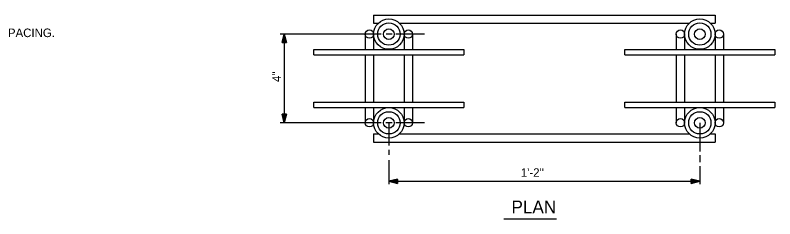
# Model space of a CAD drawing. Extents: x 0 to 331, y 0 to 241.
# Drawn here: x 136.3 to 247.4, y 72.5 to 102.3 of the extents above; entities that cross this region are included whole.
import ezdxf

# ---------------------------------------------------------------- set-up
doc = ezdxf.new("R2010")
doc.units = 0
for name, color, linetype in [('Arrowhead Terminators', 7, 'Continuous'), ('Dimension Lines', 7, 'Continuous'), ('Mis Center Lines', 7, 'Continuous'), ('Miscellaneous Lines', 7, 'Continuous'), ('Text', 7, 'Continuous')]:
    doc.layers.add(name, color=color, linetype=linetype)

msp = doc.modelspace()

# ---------------------------------------------------------------- linework, layer by layer
at = {"layer": 'Arrowhead Terminators'}
for points in [[(175.64, 98.3), (175.57, 98.3), (175.64, 99.55), (175.51, 98.3), (175.45, 98.3), (175.64, 99.55), (175.39, 98.3), (175.32, 98.3), (175.64, 99.55), (175.95, 98.3), (175.89, 98.3), (175.64, 99.55), (175.82, 98.3), (175.76, 98.3), (175.64, 99.55), (175.7, 98.3), (175.32, 98.3), (175.95, 98.3), (175.64, 99.55), (175.32, 98.3)], [(175.64, 87.8), (175.7, 87.8), (175.64, 86.55), (175.76, 87.8), (175.82, 87.8), (175.64, 86.55), (175.89, 87.8), (175.95, 87.8), (175.64, 86.55), (175.32, 87.8), (175.39, 87.8), (175.64, 86.55), (175.45, 87.8), (175.51, 87.8), (175.64, 86.55), (175.57, 87.8), (175.95, 87.8), (175.32, 87.8), (175.64, 86.55), (175.95, 87.8)], [(192.19, 77.98), (192.19, 77.92), (190.94, 77.98), (192.19, 77.86), (192.19, 77.79), (190.94, 77.98), (192.19, 77.73), (192.19, 77.67), (190.94, 77.98), (192.19, 78.29), (192.19, 78.23), (190.94, 77.98), (192.19, 78.17), (192.19, 78.11), (190.94, 77.98), (192.19, 78.04), (192.19, 77.67), (192.19, 78.29), (190.94, 77.98), (192.19, 77.67)], [(235.18, 77.98), (235.18, 78.04), (236.43, 77.98), (235.18, 78.11), (235.18, 78.17), (236.43, 77.98), (235.18, 78.23), (235.18, 78.29), (236.43, 77.98), (235.18, 77.67), (235.18, 77.73), (236.43, 77.98), (235.18, 77.79), (235.18, 77.86), (236.43, 77.98), (235.18, 77.92), (235.18, 78.29), (235.18, 77.67), (236.43, 77.98), (235.18, 78.29)]]:
    msp.add_lwpolyline(points, dxfattribs=at)
at = {"layer": 'Dimension Lines'}
for p, q in [((175.64, 99.55), (175.64, 86.55)), ((190.94, 77.98), (236.43, 77.98)), ((207.75, 72.48), (215.44, 72.48))]:
    msp.add_line(p, q, dxfattribs=at)
at = {"layer": 'Mis Center Lines'}
for p, q in [((189.83, 99.55), (175.02, 99.55)), ((191.43, 99.55), (190.55, 99.55)), ((196.15, 99.55), (191.95, 99.55)), ((189.83, 86.55), (175.02, 86.55)), ((191.43, 86.55), (190.51, 86.55)), ((190.94, 86.55), (190.94, 83.25)), ((196.15, 86.55), (191.95, 86.55)), ((236.43, 86.55), (236.43, 82.34)), ((190.94, 82.6), (190.94, 81.84)), ((236.43, 81.82), (236.43, 80.81)), ((190.94, 81.08), (190.94, 77.55)), ((236.43, 80.21), (236.43, 77.55))]:
    msp.add_line(p, q, dxfattribs=at)
at = {"layer": 'Miscellaneous Lines'}
for p, q in [((188.71, 102.32), (238.66, 102.32)), ((188.71, 102.32), (188.71, 101.17)), ((238.66, 102.32), (238.66, 101.17)), ((188.71, 101.17), (189.41, 101.17)), ((192.47, 101.17), (234.9, 101.17)), ((237.96, 101.17), (238.66, 101.17)), ((187.49, 99.55), (187.49, 97.31)), ((188.71, 99.55), (188.71, 97.31)), ((193.18, 99.55), (193.18, 97.31)), ((194.4, 99.55), (194.4, 97.31)), ((232.98, 99.55), (232.98, 97.31)), ((234.2, 99.55), (234.2, 97.31)), ((238.66, 99.55), (238.66, 97.31)), ((239.88, 99.55), (239.88, 97.31)), ((179.97, 97.31), (201.91, 97.31)), ((179.97, 96.5), (179.97, 97.31)), ((201.91, 97.31), (201.91, 96.5)), ((225.46, 97.31), (247.4, 97.31)), ((225.46, 96.5), (225.46, 97.31)), ((247.4, 97.31), (247.4, 96.5)), ((179.97, 96.5), (201.91, 96.5)), ((187.49, 96.5), (187.49, 89.6)), ((188.71, 96.5), (188.71, 89.6)), ((193.18, 96.5), (193.18, 89.6)), ((194.4, 96.5), (194.4, 89.6)), ((225.46, 96.5), (247.4, 96.5)), ((232.98, 96.5), (232.98, 89.6)), ((234.2, 96.5), (234.2, 89.6)), ((238.66, 96.5), (238.66, 89.6)), ((239.88, 96.5), (239.88, 89.6)), ((179.97, 89.6), (201.91, 89.6)), ((179.97, 88.79), (179.97, 89.6)), ((201.91, 89.6), (201.91, 88.79)), ((225.46, 89.6), (247.4, 89.6)), ((225.46, 88.79), (225.46, 89.6)), ((247.4, 89.6), (247.4, 88.79)), ((179.97, 88.79), (201.91, 88.79)), ((187.49, 88.79), (187.49, 86.55)), ((188.71, 88.79), (188.71, 86.55)), ((193.18, 88.79), (193.18, 86.55)), ((194.4, 88.79), (194.4, 86.55)), ((225.46, 88.79), (247.4, 88.79)), ((232.98, 88.79), (232.98, 86.55)), ((234.2, 88.79), (234.2, 86.55)), ((238.66, 88.79), (238.66, 86.55)), ((239.88, 88.79), (239.88, 86.55)), ((188.68, 84.93), (188.68, 83.71)), ((188.68, 84.93), (189.41, 84.93)), ((192.47, 84.93), (234.9, 84.93)), ((237.96, 84.93), (238.66, 84.93)), ((238.66, 84.93), (238.66, 83.71)), ((188.68, 83.71), (238.66, 83.71))]:
    msp.add_line(p, q, dxfattribs=at)
for centre, radius in [((190.94, 99.55), 2.23), ((190.94, 99.55), 1.63), ((236.43, 99.55), 2.23), ((236.43, 99.55), 1.63), ((188.1, 99.55), 0.61), ((190.94, 99.55), 0.78), ((193.79, 99.55), 0.61), ((233.59, 99.55), 0.61), ((236.43, 99.55), 0.78), ((239.27, 99.55), 0.61), ((190.94, 86.55), 2.23), ((190.94, 86.55), 1.63), ((236.43, 86.55), 2.23), ((236.43, 86.55), 1.63), ((188.1, 86.55), 0.61), ((190.94, 86.55), 0.78), ((193.79, 86.55), 0.61), ((233.59, 86.55), 0.61), ((236.43, 86.55), 0.78), ((239.27, 86.55), 0.61)]:
    msp.add_circle(centre, radius, dxfattribs=at)

# ---------------------------------------------------------------- texts
at = {"layer": 'Text'}
for s, height, p in [('SHOWING :  GUARDRAIL ANCHOR ASSEMBLY SPACING.', 1.25, (96.67, 99.11)), ("1'-2''", 1.25, (210.25, 78.64)), ('PLAN', 1.875, (208.87, 73.29))]:
    msp.add_text(s, height=height, dxfattribs=at).set_placement(p)
msp.add_text("4''", height=1.25, rotation=90, dxfattribs=at).set_placement((175.15, 92.52))

doc.saveas('drawing.dxf')
